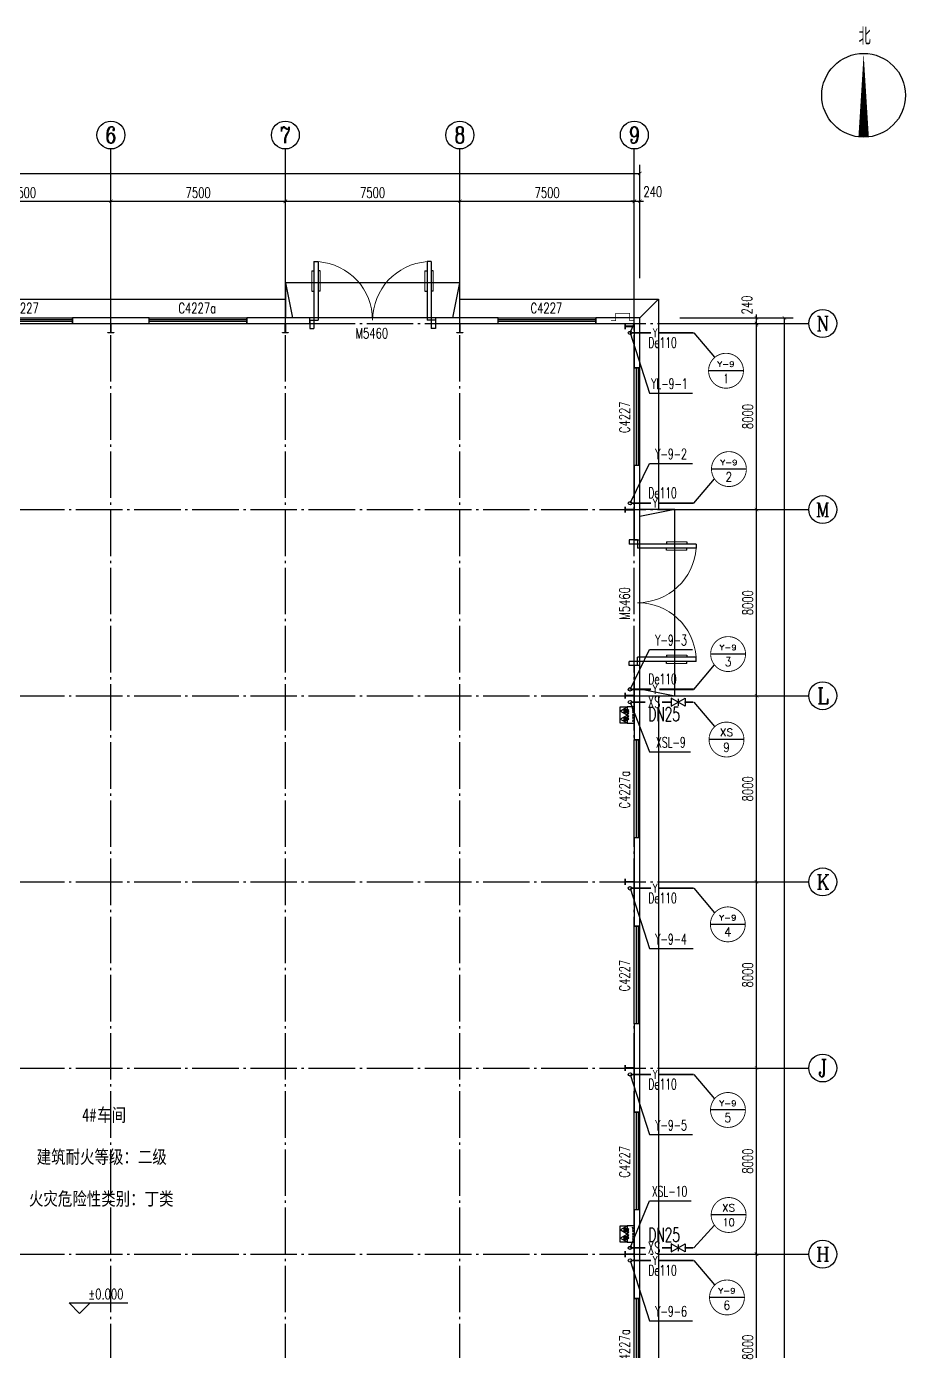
# Model space of a CAD drawing. Header units: millimetres. Extents: x 418304 to 847498, y 48187 to 111456.
# Drawn here: x 421320.7 to 421358.5, y 54521 to 54577.9 of the extents above; entities that cross this region are included whole.
import ezdxf
from ezdxf.enums import TextEntityAlignment as Align

# ---------------------------------------------------------------- set-up
doc = ezdxf.new("R2010")
doc.units = ezdxf.units.MM
doc.header["$LTSCALE"] = 1000
doc.linetypes.add('DOTE', pattern=[2.42, 2, -0.2, 0.02, -0.2])
for name, color, linetype in [('AXIS', 3, 'Continuous'), ('AXIS_TEXT', 7, 'Continuous'), ('COLUMN', 2, 'Continuous'), ('DIM_ELEV', 3, 'Continuous'), ('DIM_SYMB', 3, 'Continuous'), ('DIM_消防', 3, 'Continuous'), ('DIM_雨水', 3, 'Continuous'), ('DOTE', 8, 'DOTE'), ('EQUIP_消防', 7, 'Continuous'), ('PIPE-消防', 1, 'Continuous'), ('PIPE-雨水', 4, 'Continuous'), ('PUB_TEXT', 7, 'Continuous'), ('TEXT_消防', 7, 'Continuous'), ('TEXT_雨水', 7, 'Continuous'), ('TWT_TEXT', 7, 'Continuous'), ('VALVE_消防', 7, 'Continuous'), ('VPIPE-消防', 1, 'Continuous'), ('VPIPE-雨水', 4, 'Continuous'), ('WALL-PARAPET', 6, 'Continuous'), ('WINDOW', 4, 'Continuous'), ('WINDOW_TEXT', 7, 'Continuous')]:
    doc.layers.add(name, color=color, linetype=linetype)
doc.styles.add('_TCH_AXIS', font='COMPLEX', dxfattribs={"bigfont": 'GBCBIG'})
doc.styles.add('_TCH_DIM', font='SIMPLEX', dxfattribs={"bigfont": 'GBCBIG'})
doc.styles.add('_TCH_DIM_T3', font='SIMPLEX', dxfattribs={"width": 0.705882, "bigfont": 'GBCBIG'})
doc.styles.add('_TCH_WINDOW', font='SIMPLEX', dxfattribs={"height": 3.5, "bigfont": 'GBCBIG'})
doc.styles.add('_TWT_CIRCLE', font='COMPLEX', dxfattribs={"width": 1.1, "height": 3, "bigfont": 'HZTXT'})
doc.styles.add('_TWT_PIPEDN', font='SIMPLEX', dxfattribs={"width": 0.8, "height": 3, "bigfont": 'HZTXT'})
doc.styles.add('_TWT_PIPETEXT', font='SIMPLEX', dxfattribs={"width": 0.8, "height": 3.5, "bigfont": 'HZTXT'})
doc.styles.add('_TWT_SERIAL', font='COMPLEX', dxfattribs={"width": 0.8, "height": 3, "bigfont": 'HZTXT'})
doc.styles.add('COMPLEX', font='COMPLEX')
doc.styles.add('YAYA', font='', dxfattribs={"width": 0.8, "height": 1})
doc.styles.get('YAYA').set_extended_font_data('SimSun')
doc.dimstyles.new('_TCH_ARCH&&150', dxfattribs={"dimtxt": 446.25, "dimasz": 150, "dimexe": 375, "dimexo": 450, "dimgap": 150, "dimtad": 1, "dimdec": 0, "dimzin": 0, "dimdsep": 46, "dimtxsty": '_TCH_DIM_T3', "dimblk": 'ARCHTICK', "dimcen": 0.09, "dimclrt": 7, "dimazin": 2, "dimtfac": 1, "dimtdec": 0, "dimtix": 1, "dimtmove": 2, "dimatfit": 3, "dimfxl": 0, "dimtolj": 1, "dimtzin": 0, "dimarcsym": 0})

# ---------------------------------------------------------------- blocks, each defined once
blk = doc.blocks.new('A$C797E1D2B')
at = {"layer": 'COLUMN'}
h = blk.add_hatch(color=256, dxfattribs=at)
h.paths.add_polyline_path([(125, 400), (250, 400), (250, 388), (130, 388), (130, 200), (125, 200)])
h.paths.add_polyline_path([(0, 400), (125, 400), (125, 200), (120, 200), (120, 388), (0, 388)])
h.paths.add_polyline_path([(0, 12), (120, 12), (120, 200), (125, 200), (125, 0), (0, 0)])
h.paths.add_polyline_path([(125, 200), (130, 200), (130, 12), (250, 12), (250, 0), (125, 0)])
blk.add_lwpolyline([(250, 0), (250, 12), (130, 12), (130, 388), (250, 388), (250, 400), (0, 400), (0, 388), (120, 388), (120, 12), (0, 12), (0, 0)], close=True, dxfattribs=at)
blk = doc.blocks.new('消防软管卷盘')
blk.add_lwpolyline([(4963954, 151899), (4963954, 150312), (4964641, 150312), (4964641, 151899)], close=True)
for points, const_width in [([(4964134, 151704), (4964482, 151704)], 1), ([(4964134, 151566), (4964482, 151566)], 1), ([(4964134, 151428), (4964482, 151428)], 1), ([(4964134, 151290), (4964482, 151290)], 1), ([(4964134, 151152), (4964482, 151152)], 1), ([(4964134, 151014), (4964482, 151014)], 0.1), ([(4964134, 150876), (4964482, 150876)], 1), ([(4964134, 150738), (4964482, 150738)], 1), ([(4964150, 150600), (4964499, 150600)], 1), ([(4964150, 150462), (4964499, 150462)], 1)]:
    blk.add_lwpolyline(points, dxfattribs=dict(const_width=const_width))
for centre, start, end in [((4964134, 151636), 90, 270), ((4964134, 151360), 90, 270), ((4964134, 151084), 90, 270), ((4964482, 151498), 270, 90), ((4964482, 151222), 270, 90), ((4964134, 150808), 90, 270), ((4964150, 150532), 90, 270), ((4964482, 150946), 270, 90), ((4964499, 150670), 270, 90)]:
    blk.add_arc(centre, 69, start, end)
blk = doc.blocks.new('$TwtSys$00000546')
h = blk.add_hatch()
h.set_pattern_fill('ANSI31', color=256, scale=200, style=0)
h.set_pattern_definition([(45, (-38543.802, -6670.83), (-17.67767, 17.67767), [])])
h.paths.add_polyline_path([(-65, 174), (65, 174), (65, 44), (-65, 44)])
for points in [[(0, 344), (-198, 0), (198, 0)], [(-65, 174), (65, 174), (65, 44), (-65, 44)]]:
    blk.add_lwpolyline(points, close=True)
blk = doc.blocks.new('92623')
blk.add_lwpolyline([(8910066, 83014), (8909273, 83014), (8909273, 82670), (8910066, 82670)], close=True)
at = {"xscale": -0.5, "yscale": 0.5, "zscale": 0.5, "rotation": 89.99999999998747}
blk.add_blockref('消防软管卷盘', (8985223, 2565334), dxfattribs=at)
at = {"layer": 'EQUIP_消防', "color": 8, "rotation": 180}
for p in [(8909471, 83014), (8909868, 83014)]:
    blk.add_blockref('$TwtSys$00000546', p, dxfattribs=at)
blk = doc.blocks.new('_AXISO')
blk.add_circle((0, 0), 0.5)
at = {"layer": 'AXIS_TEXT', "style": 'COMPLEX', "width": 1.041667}
blk.add_attdef('A', text='', height=0.56, dxfattribs=at).set_placement((-0.25, -0.28), (0.25, -0.28), align=Align.FIT)
blk = doc.blocks.new('_ArchTick')
at = {"color": 0, "linetype": 'ByBlock', "const_width": 0.15}
blk.add_lwpolyline([(-0.5, -0.5), (0.5, 0.5)], dxfattribs=at)
blk = doc.blocks.new('*D351')
at = {"layer": 'AXIS', "color": 0, "lineweight": -2}
for p, q in [((561863, 151345), (566738, 151345)), ((566363, 54865), (566363, 151345)), ((561863, 54865), (566738, 54865))]:
    blk.add_line(p, q, dxfattribs=at)
at = {"layer": 'Defpoints', "color": 0}
for p in [(561413, 151345), (566363, 151345), (561413, 54865)]:
    blk.add_point(p, dxfattribs=at)
at = {"layer": 'AXIS', "color": 0, "lineweight": -2, "xscale": 150, "yscale": 150, "zscale": 150}
for p, rotation in [((566363, 151345), 90), ((566363, 54865), 270)]:
    blk.add_blockref('_ArchTick', p, dxfattribs=dict(at, rotation=rotation))
at = {"layer": 'AXIS', "color": 7, "insert": (565990, 103105), "char_height": 446.2, "attachment_point": 5, "rotation": 90, "style": '_TCH_DIM_T3'}
blk.add_mtext('\\A1;96480', dxfattribs=at)
blk = doc.blocks.new('*D359')
at = {"layer": 'AXIS', "color": 0, "lineweight": -2}
for p, q in [((561863, 111105), (565538, 111105)), ((565163, 103105), (565163, 111105)), ((561863, 103105), (565538, 103105))]:
    blk.add_line(p, q, dxfattribs=at)
at = {"layer": 'Defpoints', "color": 0}
for p in [(561413, 111105), (565163, 111105), (561413, 103105)]:
    blk.add_point(p, dxfattribs=at)
at = {"layer": 'AXIS', "color": 0, "lineweight": -2, "xscale": 150, "yscale": 150, "zscale": 150}
for p, rotation in [((565163, 111105), 90), ((565163, 103105), 270)]:
    blk.add_blockref('_ArchTick', p, dxfattribs=dict(at, rotation=rotation))
at = {"layer": 'AXIS', "color": 7, "insert": (564790, 107105), "char_height": 446.2, "attachment_point": 5, "rotation": 90, "style": '_TCH_DIM_T3'}
blk.add_mtext('\\A1;8000', dxfattribs=at)
blk = doc.blocks.new('*D360')
at = {"layer": 'AXIS', "color": 0, "lineweight": -2}
for p, q in [((561863, 119105), (565538, 119105)), ((565163, 111105), (565163, 119105)), ((561863, 111105), (565538, 111105))]:
    blk.add_line(p, q, dxfattribs=at)
at = {"layer": 'Defpoints', "color": 0}
for p in [(561413, 119105), (565163, 119105), (561413, 111105)]:
    blk.add_point(p, dxfattribs=at)
at = {"layer": 'AXIS', "color": 0, "lineweight": -2, "xscale": 150, "yscale": 150, "zscale": 150}
for p, rotation in [((565163, 119105), 90), ((565163, 111105), 270)]:
    blk.add_blockref('_ArchTick', p, dxfattribs=dict(at, rotation=rotation))
at = {"layer": 'AXIS', "color": 7, "insert": (564790, 115105), "char_height": 446.2, "attachment_point": 5, "rotation": 90, "style": '_TCH_DIM_T3'}
blk.add_mtext('\\A1;8000', dxfattribs=at)
blk = doc.blocks.new('*D361')
at = {"layer": 'AXIS', "color": 0, "lineweight": -2}
for p, q in [((561863, 127105), (565538, 127105)), ((565163, 119105), (565163, 127105)), ((561863, 119105), (565538, 119105))]:
    blk.add_line(p, q, dxfattribs=at)
at = {"layer": 'Defpoints', "color": 0}
for p in [(561413, 127105), (565163, 127105), (561413, 119105)]:
    blk.add_point(p, dxfattribs=at)
at = {"layer": 'AXIS', "color": 0, "lineweight": -2, "xscale": 150, "yscale": 150, "zscale": 150}
for p, rotation in [((565163, 127105), 90), ((565163, 119105), 270)]:
    blk.add_blockref('_ArchTick', p, dxfattribs=dict(at, rotation=rotation))
at = {"layer": 'AXIS', "color": 7, "insert": (564790, 123105), "char_height": 446.2, "attachment_point": 5, "rotation": 90, "style": '_TCH_DIM_T3'}
blk.add_mtext('\\A1;8000', dxfattribs=at)
blk = doc.blocks.new('*D362')
at = {"layer": 'AXIS', "color": 0, "lineweight": -2}
for p, q in [((561863, 135105), (565538, 135105)), ((565163, 127105), (565163, 135105)), ((561863, 127105), (565538, 127105))]:
    blk.add_line(p, q, dxfattribs=at)
at = {"layer": 'Defpoints', "color": 0}
for p in [(561413, 135105), (565163, 135105), (561413, 127105)]:
    blk.add_point(p, dxfattribs=at)
at = {"layer": 'AXIS', "color": 0, "lineweight": -2, "xscale": 150, "yscale": 150, "zscale": 150}
for p, rotation in [((565163, 135105), 90), ((565163, 127105), 270)]:
    blk.add_blockref('_ArchTick', p, dxfattribs=dict(at, rotation=rotation))
at = {"layer": 'AXIS', "color": 7, "insert": (564790, 131105), "char_height": 446.2, "attachment_point": 5, "rotation": 90, "style": '_TCH_DIM_T3'}
blk.add_mtext('\\A1;8000', dxfattribs=at)
blk = doc.blocks.new('*D363')
at = {"layer": 'AXIS', "color": 0, "lineweight": -2}
for p, q in [((561863, 143105), (565538, 143105)), ((565163, 135105), (565163, 143105)), ((561863, 135105), (565538, 135105))]:
    blk.add_line(p, q, dxfattribs=at)
at = {"layer": 'Defpoints', "color": 0}
for p in [(561413, 143105), (565163, 143105), (561413, 135105)]:
    blk.add_point(p, dxfattribs=at)
at = {"layer": 'AXIS', "color": 0, "lineweight": -2, "xscale": 150, "yscale": 150, "zscale": 150}
for p, rotation in [((565163, 143105), 90), ((565163, 135105), 270)]:
    blk.add_blockref('_ArchTick', p, dxfattribs=dict(at, rotation=rotation))
at = {"layer": 'AXIS', "color": 7, "insert": (564790, 139105), "char_height": 446.2, "attachment_point": 5, "rotation": 90, "style": '_TCH_DIM_T3'}
blk.add_mtext('\\A1;8000', dxfattribs=at)
blk = doc.blocks.new('*D364')
at = {"layer": 'AXIS', "color": 0, "lineweight": -2}
for p, q in [((561863, 151105), (565538, 151105)), ((565163, 143105), (565163, 151105)), ((561863, 143105), (565538, 143105))]:
    blk.add_line(p, q, dxfattribs=at)
at = {"layer": 'Defpoints', "color": 0}
for p in [(561413, 151105), (565163, 151105), (561413, 143105)]:
    blk.add_point(p, dxfattribs=at)
at = {"layer": 'AXIS', "color": 0, "lineweight": -2, "xscale": 150, "yscale": 150, "zscale": 150}
for p, rotation in [((565163, 151105), 90), ((565163, 143105), 270)]:
    blk.add_blockref('_ArchTick', p, dxfattribs=dict(at, rotation=rotation))
at = {"layer": 'AXIS', "color": 7, "insert": (564790, 147105), "char_height": 446.2, "attachment_point": 5, "rotation": 90, "style": '_TCH_DIM_T3'}
blk.add_mtext('\\A1;8000', dxfattribs=at)
blk = doc.blocks.new('*D365')
at = {"layer": 'AXIS', "color": 0, "lineweight": -2}
for p, q in [((565163, 151345), (565163, 151495)), ((561863, 151345), (565538, 151345)), ((561863, 151105), (565538, 151105)), ((565163, 151105), (565163, 151345)), ((565163, 151105), (565163, 150955))]:
    blk.add_line(p, q, dxfattribs=at)
at = {"layer": 'Defpoints', "color": 0}
for p in [(561413, 151345), (561413, 151105), (565163, 151345)]:
    blk.add_point(p, dxfattribs=at)
at = {"layer": 'AXIS', "color": 0, "lineweight": -2, "xscale": 150, "yscale": 150, "zscale": 150}
for p, rotation in [((565163, 151345), 270), ((565163, 151105), 90)]:
    blk.add_blockref('_ArchTick', p, dxfattribs=dict(at, rotation=rotation))
at = {"layer": 'AXIS', "color": 7, "insert": (564750, 151900), "char_height": 446.2, "attachment_point": 5, "rotation": 90, "style": '_TCH_DIM_T3'}
blk.add_mtext('\\A1;240', dxfattribs=at)
blk = doc.blocks.new('$DorLib2D$00000011')
for p, q in [((-0.467, 0.471), (-0.467, -0.062)), ((-0.467, 0.471), (-0.433, 0.471)), ((-0.433, 0.471), (-0.433, 0.004)), ((0.433, 0.471), (0.433, 0.004)), ((0.467, 0.471), (0.433, 0.471)), ((0.467, 0.471), (0.467, -0.062)), ((-0.483, 0.396), (-0.467, 0.396)), ((-0.417, 0.396), (-0.433, 0.396)), ((0.417, 0.396), (0.433, 0.396)), ((0.483, 0.396), (0.467, 0.396)), ((-0.483, 0.235), (-0.467, 0.235)), ((-0.417, 0.235), (-0.433, 0.235)), ((0.417, 0.235), (0.433, 0.235)), ((0.483, 0.235), (0.467, 0.235)), ((-0.5, 0.004), (-0.433, 0.004)), ((-0.5, 0.004), (-0.5, -0.062)), ((0.5, 0.004), (0.433, 0.004)), ((0.5, 0.004), (0.5, -0.062)), ((-0.5, -0.062), (-0.467, -0.062)), ((0.5, -0.062), (0.467, -0.062))]:
    blk.add_line(p, q)
at = {"lineweight": 13}
for p, q in [((-0.483, 0.396), (-0.483, 0.235)), ((-0.417, 0.396), (-0.417, 0.235)), ((0.417, 0.396), (0.417, 0.235)), ((0.483, 0.396), (0.483, 0.235))]:
    blk.add_line(p, q, dxfattribs=at)
for centre, start, end in [((-0.467, 0.004), 0, 85.904), ((0.467, 0.004), 94.096, 180)]:
    blk.add_arc(centre, 0.467, start, end, dxfattribs=at)
blk = doc.blocks.new('$TCHSYS$WIN2D')
for p, q in [((-0.5, 0.5), (0.5, 0.5)), ((-0.5, 0.5), (-0.5, -0.5)), ((0.5, 0.5), (0.5, -0.5)), ((0.5, 0.167), (-0.5, 0.167)), ((0.5, -0.167), (-0.5, -0.167)), ((-0.5, -0.5), (0.5, -0.5))]:
    blk.add_line(p, q)
blk = doc.blocks.new('*D377')
at = {"layer": 'AXIS', "color": 0, "lineweight": -2}
for p, q in [((499673, 153055), (499673, 157930)), ((560153, 153055), (560153, 157930)), ((499673, 157555), (560153, 157555))]:
    blk.add_line(p, q, dxfattribs=at)
at = {"layer": 'Defpoints', "color": 0}
for p in [(560153, 157555), (499673, 152605), (560153, 152605)]:
    blk.add_point(p, dxfattribs=at)
at = {"layer": 'AXIS', "color": 0, "lineweight": -2, "xscale": 150, "yscale": 150, "zscale": 150, "rotation": 180}
blk.add_blockref('_ArchTick', (499673, 157555), dxfattribs=at)
at = {"layer": 'AXIS', "color": 0, "lineweight": -2, "xscale": 150, "yscale": 150, "zscale": 150}
blk.add_blockref('_ArchTick', (560153, 157555), dxfattribs=at)
at = {"layer": 'AXIS', "color": 7, "insert": (529913, 157928), "char_height": 446.2, "attachment_point": 5, "style": '_TCH_DIM_T3'}
blk.add_mtext('\\A1;60480', dxfattribs=at)
blk = doc.blocks.new('*D383')
at = {"layer": 'AXIS', "color": 0, "lineweight": -2}
for p, q in [((529913, 153055), (529913, 156730)), ((537413, 153055), (537413, 156730)), ((529913, 156355), (537413, 156355))]:
    blk.add_line(p, q, dxfattribs=at)
at = {"layer": 'Defpoints', "color": 0}
for p in [(537413, 156355), (529913, 152605), (537413, 152605)]:
    blk.add_point(p, dxfattribs=at)
at = {"layer": 'AXIS', "color": 0, "lineweight": -2, "xscale": 150, "yscale": 150, "zscale": 150, "rotation": 180}
blk.add_blockref('_ArchTick', (529913, 156355), dxfattribs=at)
at = {"layer": 'AXIS', "color": 0, "lineweight": -2, "xscale": 150, "yscale": 150, "zscale": 150}
blk.add_blockref('_ArchTick', (537413, 156355), dxfattribs=at)
at = {"layer": 'AXIS', "color": 7, "insert": (533663, 156728), "char_height": 446.2, "attachment_point": 5, "style": '_TCH_DIM_T3'}
blk.add_mtext('\\A1;7500', dxfattribs=at)
blk = doc.blocks.new('*D384')
at = {"layer": 'AXIS', "color": 0, "lineweight": -2}
for p, q in [((537413, 153055), (537413, 156730)), ((544913, 153055), (544913, 156730)), ((537413, 156355), (544913, 156355))]:
    blk.add_line(p, q, dxfattribs=at)
at = {"layer": 'Defpoints', "color": 0}
for p in [(544913, 156355), (537413, 152605), (544913, 152605)]:
    blk.add_point(p, dxfattribs=at)
at = {"layer": 'AXIS', "color": 0, "lineweight": -2, "xscale": 150, "yscale": 150, "zscale": 150, "rotation": 180}
blk.add_blockref('_ArchTick', (537413, 156355), dxfattribs=at)
at = {"layer": 'AXIS', "color": 0, "lineweight": -2, "xscale": 150, "yscale": 150, "zscale": 150}
blk.add_blockref('_ArchTick', (544913, 156355), dxfattribs=at)
at = {"layer": 'AXIS', "color": 7, "insert": (541163, 156728), "char_height": 446.2, "attachment_point": 5, "style": '_TCH_DIM_T3'}
blk.add_mtext('\\A1;7500', dxfattribs=at)
blk = doc.blocks.new('*D385')
at = {"layer": 'AXIS', "color": 0, "lineweight": -2}
for p, q in [((544913, 153055), (544913, 156730)), ((552413, 153055), (552413, 156730)), ((544913, 156355), (552413, 156355))]:
    blk.add_line(p, q, dxfattribs=at)
at = {"layer": 'Defpoints', "color": 0}
for p in [(552413, 156355), (544913, 152605), (552413, 152605)]:
    blk.add_point(p, dxfattribs=at)
at = {"layer": 'AXIS', "color": 0, "lineweight": -2, "xscale": 150, "yscale": 150, "zscale": 150, "rotation": 180}
blk.add_blockref('_ArchTick', (544913, 156355), dxfattribs=at)
at = {"layer": 'AXIS', "color": 0, "lineweight": -2, "xscale": 150, "yscale": 150, "zscale": 150}
blk.add_blockref('_ArchTick', (552413, 156355), dxfattribs=at)
at = {"layer": 'AXIS', "color": 7, "insert": (548663, 156728), "char_height": 446.2, "attachment_point": 5, "style": '_TCH_DIM_T3'}
blk.add_mtext('\\A1;7500', dxfattribs=at)
blk = doc.blocks.new('*D386')
at = {"layer": 'AXIS', "color": 0, "lineweight": -2}
for p, q in [((552413, 153055), (552413, 156730)), ((559913, 153055), (559913, 156730)), ((552413, 156355), (559913, 156355))]:
    blk.add_line(p, q, dxfattribs=at)
at = {"layer": 'Defpoints', "color": 0}
for p in [(559913, 156355), (552413, 152605), (559913, 152605)]:
    blk.add_point(p, dxfattribs=at)
at = {"layer": 'AXIS', "color": 0, "lineweight": -2, "xscale": 150, "yscale": 150, "zscale": 150, "rotation": 180}
blk.add_blockref('_ArchTick', (552413, 156355), dxfattribs=at)
at = {"layer": 'AXIS', "color": 0, "lineweight": -2, "xscale": 150, "yscale": 150, "zscale": 150}
blk.add_blockref('_ArchTick', (559913, 156355), dxfattribs=at)
at = {"layer": 'AXIS', "color": 7, "insert": (556163, 156728), "char_height": 446.2, "attachment_point": 5, "style": '_TCH_DIM_T3'}
blk.add_mtext('\\A1;7500', dxfattribs=at)
blk = doc.blocks.new('*D387')
at = {"layer": 'AXIS', "color": 0, "lineweight": -2}
for p, q in [((559913, 153055), (559913, 156730)), ((560153, 153055), (560153, 156730)), ((559913, 156355), (559763, 156355)), ((559913, 156355), (560153, 156355)), ((560153, 156355), (560303, 156355))]:
    blk.add_line(p, q, dxfattribs=at)
at = {"layer": 'Defpoints', "color": 0}
for p in [(560153, 156355), (559913, 152605), (560153, 152605)]:
    blk.add_point(p, dxfattribs=at)
at = {"layer": 'AXIS', "color": 0, "lineweight": -2, "xscale": 150, "yscale": 150, "zscale": 150}
blk.add_blockref('_ArchTick', (559913, 156355), dxfattribs=at)
at = {"layer": 'AXIS', "color": 0, "lineweight": -2, "xscale": 150, "yscale": 150, "zscale": 150, "rotation": 180}
blk.add_blockref('_ArchTick', (560153, 156355), dxfattribs=at)
at = {"layer": 'AXIS', "color": 7, "insert": (560708, 156768), "char_height": 446.2, "attachment_point": 5, "style": '_TCH_DIM_T3'}
blk.add_mtext('\\A1;240', dxfattribs=at)
blk = doc.blocks.new('$VALVE$00000296')
for points in [[(-125, 72), (-125, -72), (125, 72), (125, -72), (-125, 72)], [(0, 60), (0, -64)]]:
    blk.add_lwpolyline(points)
for p in [(-125, 0), (125, 0)]:
    blk.add_point(p)
blk = doc.blocks.new('213255')
at = {"color": 8, "ltscale": 0.5}
for p, q in [((544912.9, 152845.3), (545212.9, 151345.3)), ((552112.9, 151345.3), (552412.9, 152845.3)), ((560152.9, 151345.3), (560952.9, 152145.3)), ((561652.9, 143105.3), (560152.9, 142805.3)), ((560152.9, 135405.3), (561652.9, 135105.3))]:
    blk.add_line(p, q, dxfattribs=at)
for points in [[(552412.9, 151345.3), (552412.9, 152845.3), (544912.9, 152845.3), (544912.9, 151345.3)], [(514912.9, 152145.3), (544912.9, 152145.3)], [(552412.9, 152145.3), (560952.9, 152145.3), (560952.9, 143105.3)], [(560152.9, 135105.3), (561652.9, 135105.3), (561652.9, 143105.3), (560152.9, 143105.3)], [(560952.9, 135105.3), (560952.9, 103105.3)]]:
    blk.add_lwpolyline(points, dxfattribs=at)
at = {"color": 8, "const_width": 30}
blk.add_lwpolyline([(559912.9, 151225.3), (559712.9, 151225.3), (559712.9, 151545.3), (559112.9, 151545.3), (559112.9, 151225.3), (558912.9, 151225.3)], dxfattribs=at)
at = {"layer": 'AXIS'}
for p, q in [((537412.9, 152605.3), (537412.9, 158605.3)), ((544912.9, 152605.3), (544912.9, 158605.3)), ((552412.9, 152605.3), (552412.9, 158605.3)), ((559912.9, 152605.3), (559912.9, 158605.3)), ((561412.9, 151105.3), (567412.9, 151105.3)), ((561412.9, 143105.3), (567412.9, 143105.3)), ((561412.9, 135105.3), (567412.9, 135105.3)), ((561412.9, 127105.3), (567412.9, 127105.3)), ((561412.9, 119105.3), (567412.9, 119105.3)), ((561412.9, 111105.3), (567412.9, 111105.3))]:
    blk.add_line(p, q, dxfattribs=at)
at = {"layer": 'DIM_ELEV'}
for p, q in [((536067.7, 108557.5), (535617.7, 109007.5)), ((535617.7, 109007.5), (538137.7, 109007.5)), ((536067.7, 108557.5), (536517.7, 109007.5))]:
    blk.add_line(p, q, dxfattribs=at)
at = {"layer": 'DIM_SYMB'}
blk.add_lwpolyline([(569769.3, 159111.2, 450, 0, 0), (569769.3, 162711.2, 0, 0, 0)], format="xyseb", dxfattribs=at)
blk.add_circle((569769.3, 160911.2), 1800, dxfattribs=at)
at = {"layer": 'DIM_消防'}
for p, q in [((562469.9, 150705.1), (563361.4, 149656.7)), ((564603.8, 149073.6), (563103.8, 149073.6)), ((564729, 144847.3), (563229, 144847.3)), ((562469.9, 143380.1), (563361.4, 144428.5)), ((564693.5, 136896.9), (563193.5, 136896.9)), ((562469.9, 135380.1), (563361.4, 136428.5)), ((559729.6, 134830.5), (560567.5, 132695.8, 3000)), ((562469.9, 134830.5), (563361.4, 133782.1)), ((560567.5, 132695.8, 3000), (562326.6, 132695.8, 3000)), ((564624.8, 133222.6), (563124.8, 133222.6)), ((562469.9, 126830.1), (563361.4, 125781.7)), ((564681.9, 125280.1), (563181.9, 125280.1)), ((562469.9, 118830.1), (563361.4, 117781.7)), ((564687.7, 117302.2), (563187.7, 117302.2)), ((559729.6, 111380.5), (560567.5, 113398.2, 3000)), ((560567.5, 113398.2, 3000), (562353.2, 113398.2, 3000)), ((564716.2, 112788.5), (563216.2, 112788.5)), ((562469.9, 111380.5), (563361.4, 112345.2)), ((562469.9, 110830.1), (563361.4, 109781.7)), ((564645, 109243.8), (563145, 109243.8))]:
    blk.add_line(p, q, dxfattribs=at)
at = {"layer": 'DIM_消防', "const_width": 37.5}
for points in [[(564603.8, 149073.6, 1), (563103.8, 149073.6, 1)], [(564729, 144847.3, 1), (563229, 144847.3, 1)], [(564693.5, 136896.9, 1), (563193.5, 136896.9, 1)], [(564624.8, 133222.6, 1), (563124.8, 133222.6, 1)], [(564681.9, 125280.1, 1), (563181.9, 125280.1, 1)], [(564687.7, 117302.2, 1), (563187.7, 117302.2, 1)], [(564716.2, 112788.5, 1), (563216.2, 112788.5, 1)], [(564645, 109243.8, 1), (563145, 109243.8, 1)]]:
    blk.add_lwpolyline(points, format="xyb", close=True, dxfattribs=at)
at = {"layer": 'DIM_雨水'}
for p, q in [((559729.6, 150705.1), (559912.9, 151105.3)), ((559729.6, 150705.1), (560563.6, 148115.9)), ((560563.6, 148115.9), (562416.3, 148115.9)), ((559729.6, 143380.1), (560563.6, 145091.9)), ((560563.6, 145091.9), (562416.3, 145091.9)), ((559729.6, 135380.1), (560563.6, 137091.9)), ((560563.6, 137091.9), (562416.3, 137091.9)), ((559729.6, 126830.1), (560563.6, 124240.9)), ((560563.6, 124240.9), (562443.2, 124240.9)), ((559729.6, 118830.1), (560563.6, 116240.9)), ((560563.6, 116240.9), (562416.3, 116240.9)), ((559729.6, 110830.1), (560563.6, 108240.9)), ((560563.6, 108240.9), (562416.3, 108240.9))]:
    blk.add_line(p, q, dxfattribs=at)
at = {"layer": 'DOTE'}
for p, q in [((537412.9, 53605.3), (537412.9, 152605.3)), ((544912.9, 53605.3), (544912.9, 152605.3)), ((552412.9, 53605.3), (552412.9, 152605.3)), ((559912.9, 53605.3), (559912.9, 152605.3)), ((498412.9, 151105.3), (561412.9, 151105.3)), ((498412.9, 143105.3), (561412.9, 143105.3)), ((498412.9, 135105.3), (561412.9, 135105.3)), ((498412.9, 127105.3), (561412.9, 127105.3)), ((498412.9, 119105.3), (561412.9, 119105.3)), ((498412.9, 111105.3), (561412.9, 111105.3))]:
    blk.add_line(p, q, dxfattribs=at)
at = {"layer": 'PIPE-消防', "linetype": 'Continuous', "const_width": 70}
for points in [[(559829.6, 134830.5), (560388.6, 134830.5)], [(561106.7, 134830.5), (561501.5, 134830.5)], [(562101.5, 134830.5), (562453.2, 134830.5)], [(559829.6, 111380.5), (560388.6, 111380.5)], [(561106.7, 111380.5), (561501.5, 111380.5)], [(562101.5, 111380.5), (562453.2, 111380.5)]]:
    blk.add_lwpolyline(points, dxfattribs=at)
at = {"layer": 'PIPE-雨水', "linetype": 'Continuous', "ltscale": 0.75, "const_width": 75}
for points in [[(559804.6, 150705.1), (560623.2, 150705.1)], [(560990.3, 150705.1), (562469.9, 150705.1)], [(559804.6, 143380.1), (560623.2, 143380.1)], [(560990.3, 143380.1), (562469.9, 143380.1)], [(559829.6, 135380.1), (560623.2, 135380.1)], [(560990.3, 135380.1), (562469.9, 135380.1)], [(559829.6, 126830.1), (560623.2, 126830.1)], [(560990.3, 126830.1), (562469.9, 126830.1)], [(559829.6, 118830.1), (560623.2, 118830.1)], [(560990.3, 118830.1), (562469.9, 118830.1)], [(559829.6, 110830.1), (560623.2, 110830.1)], [(560990.3, 110830.1), (562469.9, 110830.1)]]:
    blk.add_lwpolyline(points, dxfattribs=at)
at = {"layer": 'VPIPE-消防', "linetype": 'Continuous'}
for centre in [(559729.6, 134830.5), (559729.6, 111380.5)]:
    blk.add_circle(centre, 75, dxfattribs=at)
at = {"layer": 'VPIPE-雨水', "linetype": 'Continuous'}
for centre in [(559729.6, 150705.1), (559729.6, 143380.1), (559729.6, 135380.1), (559729.6, 126830.1), (559729.6, 118830.1), (559729.6, 110830.1)]:
    blk.add_circle(centre, 75, dxfattribs=at)
at = {"layer": 'WALL-PARAPET'}
for p, q in [((539062.9, 151345.3), (535762.9, 151345.3)), ((535762.9, 151345.3), (535762.9, 151105.3)), ((535762.9, 151105.3), (539062.9, 151105.3)), ((539062.9, 151105.3), (539062.9, 151345.3)), ((545962.9, 151345.3), (543262.9, 151345.3)), ((543262.9, 151345.3), (543262.9, 151105.3)), ((543262.9, 151105.3), (545962.9, 151105.3)), ((545962.9, 151105.3), (545962.9, 151345.3)), ((554062.9, 151345.3), (551362.9, 151345.3)), ((551362.9, 151345.3), (551362.9, 151105.3)), ((551362.9, 151105.3), (554062.9, 151105.3)), ((554062.9, 151105.3), (554062.9, 151345.3)), ((560152.9, 151345.3), (558262.9, 151345.3)), ((558262.9, 151345.3), (558262.9, 151105.3)), ((558262.9, 151105.3), (559912.9, 151105.3)), ((559912.9, 151105.3), (559912.9, 149205.3)), ((560152.9, 149205.3), (560152.9, 151345.3)), ((559912.9, 149205.3), (560152.9, 149205.3)), ((560152.9, 145005.3), (559912.9, 145005.3)), ((559912.9, 145005.3), (559912.9, 141805.3)), ((560152.9, 141805.3), (560152.9, 145005.3)), ((559912.9, 141805.3), (560152.9, 141805.3)), ((560152.9, 136405.3), (559912.9, 136405.3)), ((559912.9, 136405.3), (559912.9, 133205.3)), ((560152.9, 133205.3), (560152.9, 136405.3)), ((559912.9, 133205.3), (560152.9, 133205.3)), ((560152.9, 129005.3), (559912.9, 129005.3)), ((559912.9, 129005.3), (559912.9, 125205.3)), ((560152.9, 125205.3), (560152.9, 129005.3)), ((559912.9, 125205.3), (560152.9, 125205.3)), ((560152.9, 121005.3), (559912.9, 121005.3)), ((559912.9, 121005.3), (559912.9, 117205.3)), ((560152.9, 117205.3), (560152.9, 121005.3)), ((559912.9, 117205.3), (560152.9, 117205.3)), ((560152.9, 113005.3), (559912.9, 113005.3)), ((559912.9, 113005.3), (559912.9, 109205.3)), ((560152.9, 109205.3), (560152.9, 113005.3)), ((559912.9, 109205.3), (560152.9, 109205.3))]:
    blk.add_line(p, q, dxfattribs=at)
at = {"layer": 'WINDOW'}
for p, q in [((551362.9, 151345.3), (545962.9, 151345.3)), ((560152.9, 136405.3), (560152.9, 141805.3))]:
    blk.add_line(p, q, dxfattribs=at)
at = {"xscale": -1}
for p in [(537537.9, 150705.3), (545037.9, 150705.3), (552537.9, 150705.3)]:
    blk.add_blockref('A$C797E1D2B', p, dxfattribs=at)
at = {"rotation": 270}
for p in [(559512.9, 151105.3), (559512.9, 143230.3), (559512.9, 135230.3), (559512.9, 127230.3), (559512.9, 119230.3), (559512.9, 111230.3)]:
    blk.add_blockref('A$C797E1D2B', p, dxfattribs=at)
at = {"xscale": -0.882, "yscale": 0.882, "zscale": 0.882, "rotation": 270}
for p in [(486391.9, -7724056.4), (486391.9, -7746360)]:
    blk.add_blockref('92623', p, dxfattribs=at)
at = {"layer": 'AXIS'}
ref = blk.add_blockref('_AXISO', (537412.9, 159205.3), dxfattribs=dict(at, xscale=1200, yscale=1200, zscale=1200))
ref.add_attrib('A', '6', dxfattribs={"layer": 'AXIS_TEXT', "height": 698.9, "style": '_TCH_AXIS'}).set_placement((537179.9, 158855.8), (537645.9, 158855.8), align=Align.FIT)
ref = blk.add_blockref('_AXISO', (544912.9, 159205.3), dxfattribs=dict(at, xscale=1200, yscale=1200, zscale=1200))
ref.add_attrib('A', '7', dxfattribs={"layer": 'AXIS_TEXT', "height": 698.9, "style": '_TCH_AXIS'}).set_placement((544679.9, 158855.8), (545145.9, 158855.8), align=Align.FIT)
ref = blk.add_blockref('_AXISO', (552412.9, 159205.3), dxfattribs=dict(at, xscale=1200, yscale=1200, zscale=1200))
ref.add_attrib('A', '8', dxfattribs={"layer": 'AXIS_TEXT', "height": 698.9, "style": '_TCH_AXIS'}).set_placement((552179.9, 158855.8), (552645.9, 158855.8), align=Align.FIT)
ref = blk.add_blockref('_AXISO', (559912.9, 159205.3), dxfattribs=dict(at, xscale=1200, yscale=1200, zscale=1200))
ref.add_attrib('A', '9', dxfattribs={"layer": 'AXIS_TEXT', "height": 698.9, "style": '_TCH_AXIS'}).set_placement((559679.9, 158855.8), (560145.9, 158855.8), align=Align.FIT)
ref = blk.add_blockref('_AXISO', (568012.9, 151105.3), dxfattribs=dict(at, xscale=1200, yscale=1200, zscale=1200))
ref.add_attrib('A', 'N', dxfattribs={"layer": 'AXIS_TEXT', "height": 622.9, "style": '_TCH_AXIS'}).set_placement((567731.1, 150793.9), (568294.7, 150793.9), align=Align.FIT)
ref = blk.add_blockref('_AXISO', (568012.9, 143105.3), dxfattribs=dict(at, xscale=1200, yscale=1200, zscale=1200))
ref.add_attrib('A', 'M', dxfattribs={"layer": 'AXIS_TEXT', "height": 594, "style": '_TCH_AXIS'}).set_placement((567715.9, 142808.3), (568309.9, 142808.3), align=Align.FIT)
ref = blk.add_blockref('_AXISO', (568012.9, 135105.3), dxfattribs=dict(at, xscale=1200, yscale=1200, zscale=1200))
ref.add_attrib('A', 'L', dxfattribs={"layer": 'AXIS_TEXT', "height": 683.5, "style": '_TCH_AXIS'}).set_placement((567768.8, 134763.5), (568257, 134763.5), align=Align.FIT)
ref = blk.add_blockref('_AXISO', (568012.9, 127105.3), dxfattribs=dict(at, xscale=1200, yscale=1200, zscale=1200))
ref.add_attrib('A', 'K', dxfattribs={"layer": 'AXIS_TEXT', "height": 622.9, "style": '_TCH_AXIS'}).set_placement((567731.1, 126793.9), (568294.7, 126793.9), align=Align.FIT)
ref = blk.add_blockref('_AXISO', (568012.9, 119105.3), dxfattribs=dict(at, xscale=1200, yscale=1200, zscale=1200))
ref.add_attrib('A', 'J', dxfattribs={"layer": 'AXIS_TEXT', "height": 744.1, "style": '_TCH_AXIS'}).set_placement((567818, 118733.3), (568207.8, 118733.3), align=Align.FIT)
ref = blk.add_blockref('_AXISO', (568012.9, 111105.3), dxfattribs=dict(at, xscale=1200, yscale=1200, zscale=1200))
ref.add_attrib('A', 'H', dxfattribs={"layer": 'AXIS_TEXT', "height": 608.3, "style": '_TCH_AXIS'}).set_placement((567723.2, 110801.2), (568302.5, 110801.2), align=Align.FIT)
at = {"layer": 'VALVE_消防', "xscale": -2.4, "yscale": 2.4, "zscale": 2.4}
for p in [(561801.5, 134830.5), (561801.5, 111380.5)]:
    blk.add_blockref('$VALVE$00000296', p, dxfattribs=at)
at = {"layer": 'WINDOW'}
ref = blk.add_blockref('$DorLib2D$00000011', (548662.9, 151225.3), dxfattribs=dict(at, xscale=-5400, yscale=-5400, zscale=-5400, rotation=180))
ref.add_attrib('A', 'M5460', (547927.9, 150462.3), dxfattribs={"layer": 'WINDOW_TEXT', "height": 446.25, "style": '_TCH_WINDOW', "width": 0.705882})
ref = blk.add_blockref('$TCHSYS$WIN2D', (533662.9, 151225.3), dxfattribs=dict(at, xscale=-4200, yscale=240, zscale=-4200, rotation=180))
ref.add_attrib('A', 'C4227', (532950.4, 151542), dxfattribs={"layer": 'WINDOW_TEXT', "height": 446.25, "style": '_TCH_WINDOW', "width": 0.705882})
ref = blk.add_blockref('$TCHSYS$WIN2D', (541162.9, 151225.3), dxfattribs=dict(at, xscale=-4200, yscale=240, zscale=-4200, rotation=180))
ref.add_attrib('A', 'C4227a', (540315.4, 151542), dxfattribs={"layer": 'WINDOW_TEXT', "height": 446.25, "style": '_TCH_WINDOW', "width": 0.705882})
ref = blk.add_blockref('$TCHSYS$WIN2D', (556162.9, 151225.3), dxfattribs=dict(at, xscale=-4200, yscale=240, zscale=-4200, rotation=180))
ref.add_attrib('A', 'C4227', (555450.4, 151542), dxfattribs={"layer": 'WINDOW_TEXT', "height": 446.25, "style": '_TCH_WINDOW', "width": 0.705882})
ref = blk.add_blockref('$TCHSYS$WIN2D', (560032.9, 147105.3), dxfattribs=dict(at, xscale=4200, yscale=-240, zscale=4200, rotation=90))
ref.add_attrib('A', 'C4227', (559716.2, 146392.8), dxfattribs={"layer": 'WINDOW_TEXT', "height": 446.25, "rotation": 90, "style": '_TCH_WINDOW', "width": 0.705882})
ref = blk.add_blockref('$DorLib2D$00000011', (560032.9, 139105.3), dxfattribs=dict(at, xscale=-5400, yscale=-5400, zscale=-5400, rotation=90))
ref.add_attrib('A', 'M5460', (559716.2, 138370.3), dxfattribs={"layer": 'WINDOW_TEXT', "height": 446.25, "rotation": 90, "style": '_TCH_WINDOW', "width": 0.705882})
ref = blk.add_blockref('$TCHSYS$WIN2D', (560032.9, 131105.3), dxfattribs=dict(at, xscale=4200, yscale=-240, zscale=4200, rotation=90))
ref.add_attrib('A', 'C4227a', (559716.2, 130257.8), dxfattribs={"layer": 'WINDOW_TEXT', "height": 446.25, "rotation": 90, "style": '_TCH_WINDOW', "width": 0.705882})
ref = blk.add_blockref('$TCHSYS$WIN2D', (560032.9, 123105.3), dxfattribs=dict(at, xscale=4200, yscale=-240, zscale=4200, rotation=90))
ref.add_attrib('A', 'C4227', (559716.2, 122392.8), dxfattribs={"layer": 'WINDOW_TEXT', "height": 446.25, "rotation": 90, "style": '_TCH_WINDOW', "width": 0.705882})
ref = blk.add_blockref('$TCHSYS$WIN2D', (560032.9, 115105.3), dxfattribs=dict(at, xscale=4200, yscale=-240, zscale=4200, rotation=90))
ref.add_attrib('A', 'C4227', (559716.2, 114392.8), dxfattribs={"layer": 'WINDOW_TEXT', "height": 446.25, "rotation": 90, "style": '_TCH_WINDOW', "width": 0.705882})
ref = blk.add_blockref('$TCHSYS$WIN2D', (560032.9, 107105.3), dxfattribs=dict(at, xscale=4200, yscale=-240, zscale=4200, rotation=90))
ref.add_attrib('A', 'C4227a', (559716.2, 106257.8), dxfattribs={"layer": 'WINDOW_TEXT', "height": 446.25, "rotation": 90, "style": '_TCH_WINDOW', "width": 0.705882})
at = {"layer": 'DIM_消防', "color": 7, "style": '_TWT_CIRCLE'}
for s, height, p, p2 in [('Y-9', 232, (563483.2, 149241.6), (564224.4, 149241.6)), ('1', 400, (563759.5, 148536), (563948.1, 148536)), ('Y-9', 232, (563608.4, 145015.3), (564349.7, 145015.3)), ('2', 388.1, (563836.7, 144319.9), (564121.3, 144319.9)), ('Y-9', 232, (563572.9, 137064.9), (564314.2, 137064.9)), ('3', 388.1, (563801.2, 136369.5), (564085.9, 136369.5)), ('XS', 317.96, (563591.7, 133373.2), (564158, 133373.2)), ('9', 388.1, (563732.5, 132695.2), (564017.1, 132695.2)), ('Y-9', 232, (563561.2, 125448.1), (564302.5, 125448.1)), ('4', 382.3, (563771.7, 124757.7), (564092.1, 124757.7)), ('Y-9', 232, (563567, 117470.2), (564308.3, 117470.2)), ('5', 388.1, (563795.4, 116774.8), (564080, 116774.8)), ('XS', 317.96, (563683, 112939.1), (564249.3, 112939.1)), ('10', 336.64, (563710.5, 112304.5), (564221.8, 112304.5)), ('Y-9', 232, (563524.3, 109411.8), (564265.6, 109411.8)), ('6', 388.1, (563752.7, 108716.4), (564037.3, 108716.4))]:
    blk.add_text(s, height=height, dxfattribs=at).set_placement(p, p2, align=Align.FIT)
at = {"layer": 'PUB_TEXT', "style": '_TCH_DIM'}
blk.add_text('北', height=723.4, dxfattribs=at).set_placement((569553.9, 163086.2))
at = {"layer": 'PUB_TEXT'}
for s, height, style, width, p in [('4#', 569.62, 'YAYA', 0.8, (536176.6, 116801.3)), ('车间', 569.62, 'YAYA', 0.8, (536824.7, 116801.3)), ('建筑耐火等级：二级', 569.62, 'YAYA', 0.8, (534222.2, 115001.3)), ('火灾危险性类别：丁类', 569.62, 'YAYA', 0.8, (533890.5, 113201.3)), ('%%P0.000', 446.25, '_TCH_DIM', 0.705882, (536442.7, 109165))]:
    blk.add_text(s, height=height, dxfattribs=dict(at, style=style, width=width)).set_placement(p)
at = {"layer": 'TEXT_消防', "style": '_TWT_PIPETEXT', "width": 0.64}
for p in [(560488.6, 134580.5), (560488.6, 111130.5)]:
    blk.add_text('XS', height=500, dxfattribs=at).set_placement(p)
at = {"layer": 'TEXT_消防', "linetype": 'Continuous', "style": '_TWT_PIPEDN', "width": 0.64}
for p in [(560508.1, 134018.1), (560508.1, 111634.2)]:
    blk.add_text('DN25', height=600, dxfattribs=at).set_placement(p)
at = {"layer": 'TEXT_雨水', "linetype": 'Continuous', "style": '_TWT_PIPEDN', "width": 0.64}
for p in [(560516.9, 150059.2), (560516.9, 143601.2), (560516.9, 135601.2), (560516.9, 126184.2), (560516.9, 118184.2), (560516.9, 110184.2)]:
    blk.add_text('De110', height=450, dxfattribs=at).set_placement(p)
at = {"layer": 'TEXT_雨水', "style": '_TWT_PIPETEXT', "width": 0.64}
for p in [(560715.3, 150517.6), (560715.3, 143192.6), (560715.3, 135192.6), (560715.3, 126642.6), (560715.3, 118642.6), (560715.3, 110642.6)]:
    blk.add_text('Y', height=375, dxfattribs=at).set_placement(p)
at = {"layer": 'TWT_TEXT', "style": '_TWT_SERIAL', "width": 0.64}
for s, p in [('YL-9-1', (560635.6, 148295.9)), ('Y-9-2', (560813.9, 145271.9)), ('Y-9-3', (560813.9, 137271.9)), ('XSL-9', (560847.6, 132875.8, 3000)), ('Y-9-4', (560813.3, 124420.9)), ('Y-9-5', (560813.9, 116420.9)), ('XSL-10', (560668.5, 113578.2, 3000)), ('Y-9-6', (560813.9, 108420.9))]:
    blk.add_text(s, height=450, dxfattribs=at).set_placement(p)
at = {"layer": 'AXIS'}
for p1, p2, distance, text, picture, middle in [((499672.9, 152605.3), (560152.9, 152605.3), 4950, '60480', '*D377', (529912.9, 157928.4)), ((529912.9, 152605.3), (537412.9, 152605.3), 3750, '7500', '*D383', (533662.9, 156728.4)), ((537412.9, 152605.3), (544912.9, 152605.3), 3750, '7500', '*D384', (541162.9, 156728.4)), ((544912.9, 152605.3), (552412.9, 152605.3), 3750, '7500', '*D385', (548662.9, 156728.4)), ((552412.9, 152605.3), (559912.9, 152605.3), 3750, '7500', '*D386', (556162.9, 156728.4)), ((561412.9, 54865.3), (561412.9, 151345.3), -4950, '96480', '*D351', (565989.8, 103105.3)), ((561412.9, 143105.3), (561412.9, 151105.3), -3750, '8000', '*D364', (564789.8, 147105.3)), ((561412.9, 135105.3), (561412.9, 143105.3), -3750, '8000', '*D363', (564789.8, 139105.3)), ((561412.9, 127105.3), (561412.9, 135105.3), -3750, '8000', '*D362', (564789.8, 131105.3)), ((561412.9, 119105.3), (561412.9, 127105.3), -3750, '8000', '*D361', (564789.8, 123105.3)), ((561412.9, 111105.3), (561412.9, 119105.3), -3750, '8000', '*D360', (564789.8, 115105.3)), ((561412.9, 103105.3), (561412.9, 111105.3), -3750, '8000', '*D359', (564789.8, 107105.3))]:
    dim = blk.add_aligned_dim(p1=p1, p2=p2, distance=distance, text=text, dimstyle='_TCH_ARCH&&150', dxfattribs=at)
    dim.commit()
    dim.dimension.update_dxf_attribs({"geometry": picture, "text_midpoint": middle})
for base, p1, p2, angle, picture, middle in [((560152.9, 156355.3), (559912.9, 152605.3), (560152.9, 152605.3), 0, '*D387', (560707.9, 156767.8)), ((565162.9, 151345.3), (561412.9, 151105.3), (561412.9, 151345.3), 90, '*D365', (564750.4, 151900.3))]:
    dim = blk.add_linear_dim(base=base, p1=p1, p2=p2, angle=angle, text='240', dimstyle='_TCH_ARCH&&150', dxfattribs=at)
    dim.commit()
    dim.dimension.update_dxf_attribs({"geometry": picture, "text_midpoint": middle, "dimtype": 161})

msp = doc.modelspace()

# ---------------------------------------------------------------- block references
at = {"xscale": 0.001, "yscale": 0.001, "zscale": 0.001}
msp.add_blockref('213255', (420786.893, 54414.031), dxfattribs=at)

doc.saveas('drawing.dxf')
